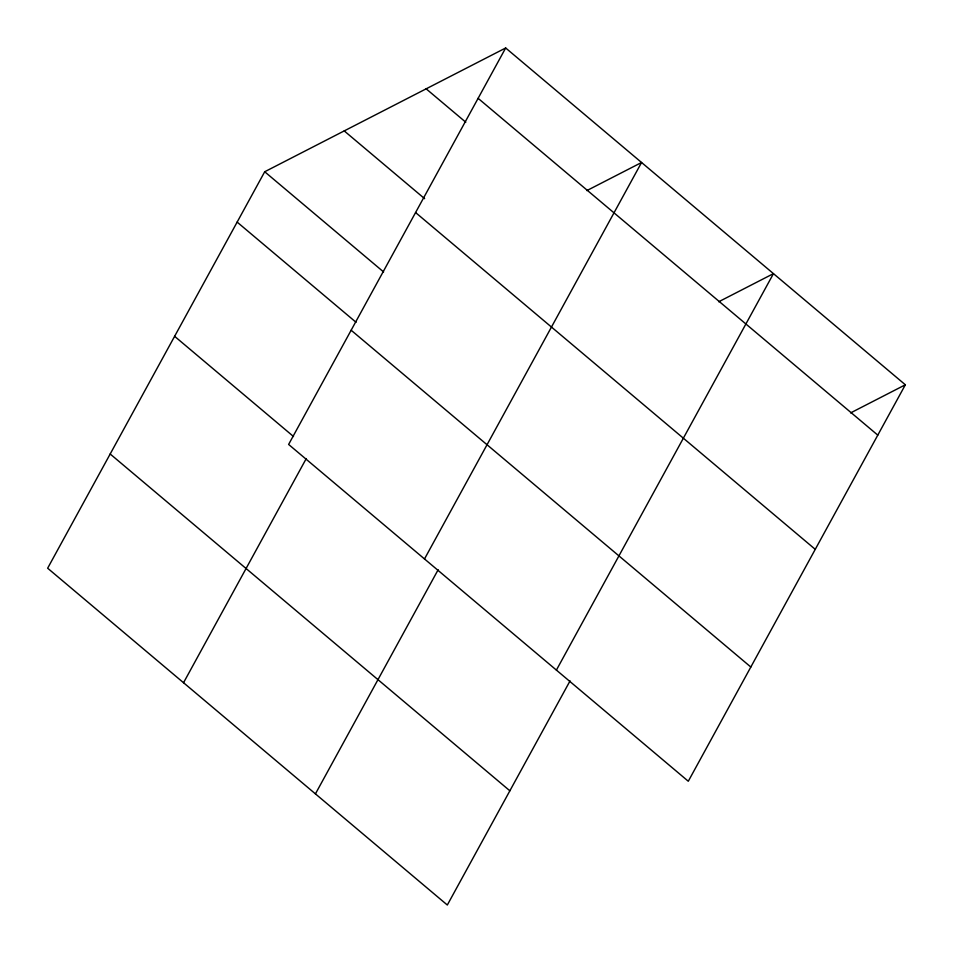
<?xml version="1.0" encoding="UTF-8"?>
<svg xmlns="http://www.w3.org/2000/svg" width="953" height="953" viewBox="0 0 953 953"><rect width="100%" height="100%" fill="white"/><g stroke="black" fill="none" stroke-linecap="round" stroke-linejoin="round"><path stroke-width="1.43" d="M505.674 47.984L288.616 444.443L688.292 781.246L905.35 384.786L505.674 47.984L264.708 171.754L47.65 568.214L447.326 905.016L570.049 680.883M183.536 682.729L306.258 458.584M424.502 558.958L641.56 162.498L586.81 190.612M315.431 793.873L438.154 569.727M556.397 670.102L773.455 273.642L718.705 301.767M850.6 412.911L905.35 384.786M478.108 98.326L877.784 435.128M426.146 88.82L465.791 122.222M344.224 130.906L424.621 198.665M415.579 212.543L815.256 549.345M264.708 171.754L383.606 271.95M237.142 222.097L356.053 322.293M351.145 330.226L750.821 667.029M174.613 336.314L293.512 436.51M110.179 453.997L509.867 790.799"/></g></svg>
